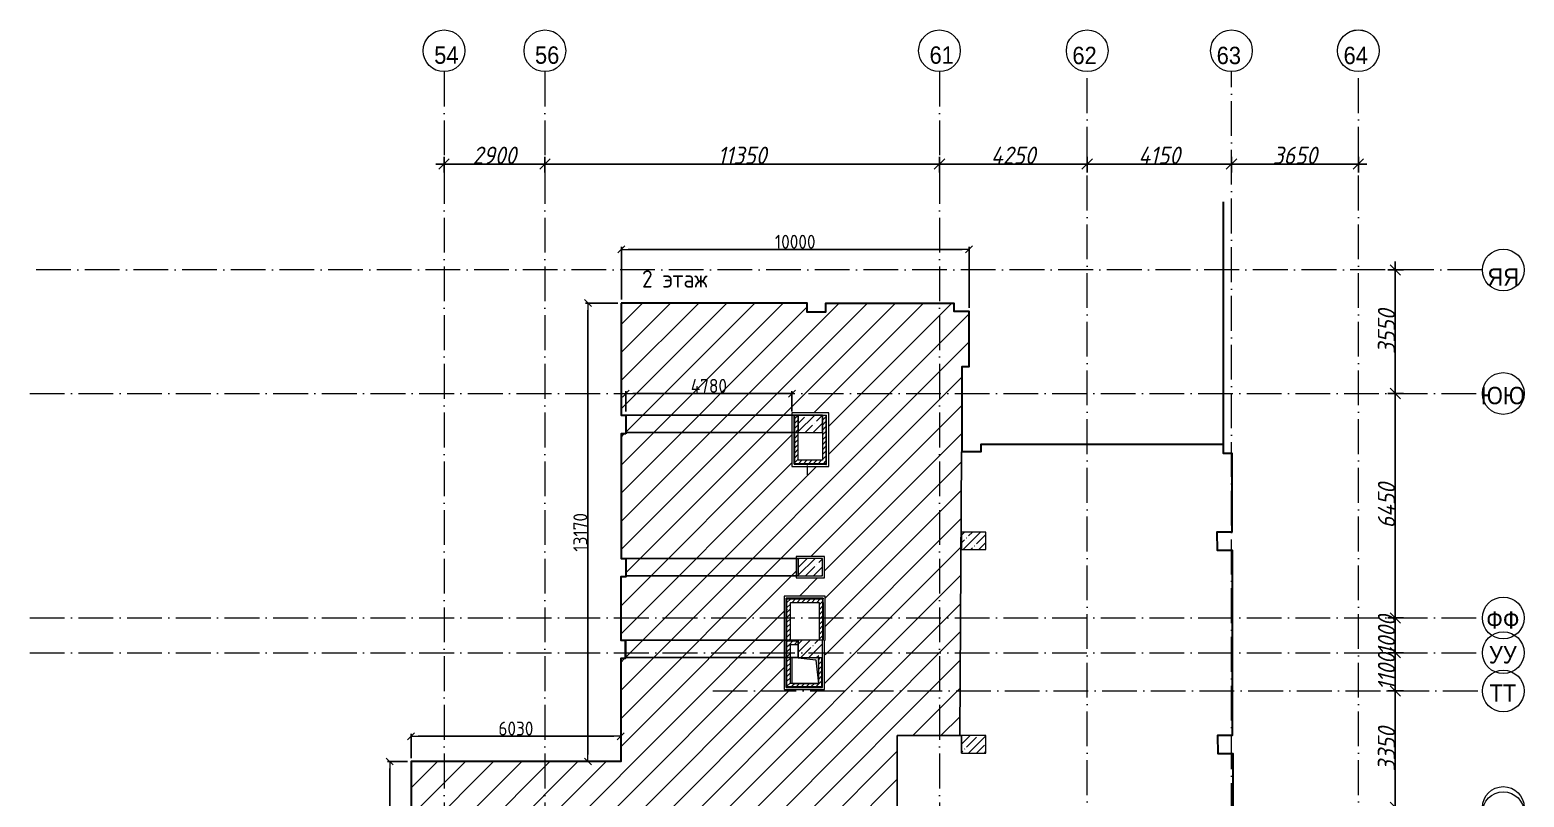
# Model space of a CAD drawing. Header units: millimetres. Extents: x 6277 to 253996, y -115614 to 184496.
# Drawn here: x 6277 to 49259, y 37991 to 60041 of the extents above; entities that cross this region are included whole.
import ezdxf

# ---------------------------------------------------------------- set-up
doc = ezdxf.new("R2010")
doc.units = ezdxf.units.MM
doc.linetypes.add('50_200_ШТРИХ_1Т_ш5_п1_п1_', pattern=[1400, 1000, -200, 0, -200])
for name, color, linetype, lineweight in [('A-ANNO-DIMS', 7, 'Continuous', 9), ('A-WALL', 7, 'Continuous', 5), ('A-WALL-FNSH-1', 7, 'Continuous', 5), ('A-WALL-IDEN', 7, 'Continuous', 9), ('I-WALL', 7, 'Continuous', 5), ('S-COLS', 7, 'Continuous', 9), ('S-COLS-1', 7, 'Continuous', 5), ('Основные линии', 7, 'Continuous', 30), ('Размеры', 7, 'Continuous', 15)]:
    doc.layers.add(name, color=color, linetype=linetype, lineweight=lineweight)
for name, color, linetype, lineweight, true_color in [('I-WALL-15', 7, 'Continuous', 5, 0x787878), ('M-EQPM-1', 7, 'Continuous', 9, 0xaaaaaa), ('M-EQPM-2', 7, 'Continuous', 9, 0xe2e2e2), ('Оси-1', 7, 'Continuous', 20, 0xaaaaaa), ('Оси-2', 7, 'Continuous', 9, 0xaaaaaa), ('Оси-3', 7, '50_200_ШТРИХ_1Т_ш5_п1_п1_', 9, 0xaaaaaa)]:
    doc.layers.add(name, color=color, linetype=linetype, lineweight=lineweight, true_color=true_color)
doc.styles.add('Arial', font='arial.ttf', dxfattribs={"width": 0.9, "height": 500})
doc.styles.add('ISOCPEUR_I_1', font='isocpeui.ttf', dxfattribs={"width": 0.9, "height": 500})
doc.styles.add('СПДС', font='isocpeur.ttf', dxfattribs={"width": 0.9})
doc.dimstyles.new('ISO-2_5_0_9К_БОЛЬШОЙ', dxfattribs={"dimscale": 304.8, "dimtxt": 497.990588, "dimasz": 0.984252, "dimexe": 0.787402, "dimexo": 0, "dimgap": 0, "dimtad": 1, "dimdec": 0, "dimzin": 0, "dimdsep": 46, "dimtxsty": 'ISOCPEUR_I_1', "dimblk1": 'OBLIQUE', "dimblk2": 'OBLIQUE', "dimsah": 1, "dimcen": 0.09, "dimdle": 0.787402, "dimazin": 0, "dimtfac": 1, "dimtdec": 4, "dimtix": 1, "dimtmove": 0, "dimatfit": 3, "dimfxl": 1, "dimtvp": 1, "dimtolj": 1, "dimtzin": 0, "dimarcsym": 2})
doc.dimstyles.new('Больше Размера А3', dxfattribs={"dimtxt": 400, "dimasz": 200, "dimexe": 70, "dimexo": 100, "dimgap": 20, "dimtad": 1, "dimdec": 0, "dimrnd": 10, "dimzin": 0, "dimdsep": 46, "dimtxsty": 'СПДС', "dimblk": 'ARROWHEAD_6', "dimcen": 1, "dimclrd": 256, "dimclre": 256, "dimclrt": 256, "dimazin": 0, "dimtfac": 1, "dimtdec": 0, "dimtmove": 2, "dimatfit": 3, "dimfxl": 1, "dimtolj": 1, "dimtzin": 0, "dimarcsym": 0})
pattern_1 = [(0, (-60172.13, -33330.94), (406.4, 101.6), [6.706, -298.094, 6.706, -298.094, -1625.6]), (0, (-60172.13, -33330.94), (406.4, 101.6), [-609.6, 6.706, -602.894, 6.706, -298.094, -711.2]), (0, (-60172.13, -33330.94), (406.4, 101.6), [-1524, 6.706, -196.494, 6.706, -501.294]), (120, (-60019.73, -33280.14), (-291.18818, 301.15272), [6.706, -298.094, 6.706, -298.094, -1625.6]), (120, (-60019.73, -33280.14), (-291.18818, 301.15272), [-609.6, 6.706, -602.894, 6.706, -298.094, -711.2]), (120, (-60019.73, -33280.14), (-291.18818, 301.15272), [-1524, 6.706, -196.494, 6.706, -501.294]), (240, (-59968.93, -33076.94), (-115.21182, -402.75272), [6.706, -298.094, 6.706, -298.094, -1625.6]), (240, (-59968.93, -33076.94), (-115.21182, -402.75272), [-609.6, 6.706, -602.894, 6.706, -298.094, -711.2]), (240, (-59968.93, -33076.94), (-115.21182, -402.75272), [-1524, 6.706, -196.494, 6.706, -501.294])]
pattern_2 = [(45, (-60172.13, -33330.94), (-70.71068, 70.71068), [])]
pattern_3 = [(0, (-60172.13, -33209.94), (406.4, 101.6), [6.706, -298.094, 6.706, -298.094, -1625.6]), (0, (-60172.13, -33209.94), (406.4, 101.6), [-609.6, 6.706, -602.894, 6.706, -298.094, -711.2]), (0, (-60172.13, -33209.94), (406.4, 101.6), [-1524, 6.706, -196.494, 6.706, -501.294]), (120, (-60019.73, -33159.14), (-291.18818, 301.15272), [6.706, -298.094, 6.706, -298.094, -1625.6]), (120, (-60019.73, -33159.14), (-291.18818, 301.15272), [-609.6, 6.706, -602.894, 6.706, -298.094, -711.2]), (120, (-60019.73, -33159.14), (-291.18818, 301.15272), [-1524, 6.706, -196.494, 6.706, -501.294]), (240, (-59968.93, -32955.94), (-115.21182, -402.75272), [6.706, -298.094, 6.706, -298.094, -1625.6]), (240, (-59968.93, -32955.94), (-115.21182, -402.75272), [-609.6, 6.706, -602.894, 6.706, -298.094, -711.2]), (240, (-59968.93, -32955.94), (-115.21182, -402.75272), [-1524, 6.706, -196.494, 6.706, -501.294])]
pattern_4 = [(45, (-60172.13, -33209.94), (-70.71068, 70.71068), [])]

# ---------------------------------------------------------------- blocks, each defined once
blk = doc.blocks.new('BSC_Колонна _Прямоугольная - 500х700-V306-АИ_План этажа_Стены_2')
at = {"layer": 'S-COLS-1'}
h = blk.add_hatch(dxfattribs=at)
h.set_pattern_fill('FP_175', color=256, style=0, pattern_type=2)
h.set_pattern_definition([(315, (-73481.04, 93600), (228.0985, 228.0985), []), (315, (-73481.04, 93371.9), (228.0985, 228.0985), [403.225, -80.645, 6.706, -73.939])])
h.paths.add_polyline_path([(-250, 350), (-250, -350), (250, -350), (250, 350)])
for p, q in [((250, 350), (-250, 350)), ((-250, 350), (-250, -350)), ((250, -350), (250, 350)), ((-250, -350), (250, -350))]:
    blk.add_line(p, q, dxfattribs=at)
blk = doc.blocks.new('BSC_Колонна _Прямоугольная - 500х700-V309-АИ_План этажа_Стены_2')
at = {"layer": 'S-COLS-1'}
h = blk.add_hatch(dxfattribs=at)
h.set_pattern_fill('FP_178', color=256, style=0, pattern_type=2)
h.set_pattern_definition([(315, (-79331.04, 93600), (228.0985, 228.0985), []), (315, (-79331.04, 93371.9), (228.0985, 228.0985), [403.225, -80.645, 6.706, -73.939])])
h.paths.add_polyline_path([(-250, 350), (-250, -350), (250, -350), (250, 350)])
for p, q in [((250, 350), (-250, 350)), ((-250, 350), (-250, -350)), ((250, -350), (250, 350)), ((-250, -350), (250, -350))]:
    blk.add_line(p, q, dxfattribs=at)
blk = doc.blocks.new('BSC_Колонна _Прямоугольная - 500х700-V362-АИ_План этажа_Стены_2')
at = {"layer": 'S-COLS-1'}
h = blk.add_hatch(dxfattribs=at)
h.set_pattern_fill('FP_221', color=256, style=0, pattern_type=2)
h.set_pattern_definition([(315, (-75580.7, 88900), (228.0985, 228.0985), []), (315, (-75580.7, 88671.9), (228.0985, 228.0985), [403.225, -80.645, 6.706, -73.939])])
h.paths.add_polyline_path([(-250, 350), (-250, -350), (250, -350), (250, 350)])
for p, q in [((250, 350), (-250, 350)), ((250, -350), (250, 350)), ((-250, -230), (-250, -350)), ((-250, -350), (250, -350))]:
    blk.add_line(p, q, dxfattribs=at)
blk = doc.blocks.new('BSC_Колонна _Прямоугольная - 500х700-V363-АИ_План этажа_Стены_2')
at = {"layer": 'S-COLS-1'}
h = blk.add_hatch(dxfattribs=at)
h.set_pattern_fill('FP_222', color=256, style=0, pattern_type=2)
h.set_pattern_definition([(315, (-77930.7, 88900), (228.0985, 228.0985), []), (315, (-77930.7, 88671.9), (228.0985, 228.0985), [403.225, -80.645, 6.706, -73.939])])
h.paths.add_polyline_path([(-250, 350), (-250, -350), (250, -350), (250, 350)])
for p, q in [((250, 350), (-250, 350)), ((-250, 350), (-250, -350)), ((250, -350), (250, 350)), ((-250, -350), (250, -350))]:
    blk.add_line(p, q, dxfattribs=at)
blk = doc.blocks.new('Канал вертикальный прямоугольный - Шахта - значок проема-24087406-АИ_План этажа_Стены_2')
at = {"layer": 'M-EQPM-2'}
blk.add_hatch(color=256, dxfattribs=at).paths.add_polyline_path([(375, 375), (-375, 375), (-375, -375), (-300, 300)])
at = {"layer": 'M-EQPM-1'}
for p, q in [((-375, -375), (-375, 375)), ((-375, 375), (375, 375)), ((-300, 300), (-375, -375)), ((-300, 300), (375, 375)), ((375, 375), (375, -375)), ((375, -375), (-375, -375))]:
    blk.add_line(p, q, dxfattribs=at)
blk = doc.blocks.new('Ось сетки - Круг_Ø6_00__ISO-2_5_0_9K_-17386508-АИ_План этажа_Стены_3')
at = {"layer": 'Оси-1'}
blk.add_circle((0, 0), 3, dxfattribs=at)
blk = doc.blocks.new('_Oblique')
at = {"color": 0, "linetype": 'ByBlock', "lineweight": -2}
blk.add_line((-0.5, -0.5), (0.5, 0.5), dxfattribs=at)
blk = doc.blocks.new('*D36')
at = {"layer": 'A-ANNO-DIMS', "color": 0, "lineweight": -2, "transparency": 16777216}
for p, q in [((45339, 108406), (45791, 108406)), ((45551, 104816), (45551, 108646)), ((45339, 105056), (45791, 105056))]:
    blk.add_line(p, q, dxfattribs=at)
at = {"layer": 'Defpoints', "color": 0, "transparency": 16777216}
for p in [(45339, 108406), (45551, 108406), (45339, 105056)]:
    blk.add_point(p, dxfattribs=at)
at = {"layer": 'A-ANNO-DIMS', "color": 0, "lineweight": -2, "transparency": 16777216, "xscale": 300, "yscale": 300, "zscale": 300}
for p, rotation in [((45551, 108406), 90), ((45551, 105056), 270)]:
    blk.add_blockref('_Oblique', p, dxfattribs=dict(at, rotation=rotation))
at = {"layer": 'A-ANNO-DIMS', "color": 0, "transparency": 16777216, "insert": (45301, 106731), "char_height": 500, "width": 1516.96, "attachment_point": 5, "rotation": 90, "style": 'ISOCPEUR_I_1'}
blk.add_mtext('\\A1;3350', dxfattribs=at)
blk = doc.blocks.new('*D37')
at = {"layer": 'A-ANNO-DIMS', "color": 0, "lineweight": -2, "transparency": 16777216}
for p, q in [((45551, 108166), (45551, 109746)), ((45339, 109506), (45791, 109506)), ((45339, 108406), (45791, 108406))]:
    blk.add_line(p, q, dxfattribs=at)
at = {"layer": 'Defpoints', "color": 0, "transparency": 16777216}
for p in [(45339, 109506), (45551, 109506), (45339, 108406)]:
    blk.add_point(p, dxfattribs=at)
at = {"layer": 'A-ANNO-DIMS', "color": 0, "lineweight": -2, "transparency": 16777216, "xscale": 300, "yscale": 300, "zscale": 300}
for p, rotation in [((45551, 109506), 90), ((45551, 108406), 270)]:
    blk.add_blockref('_Oblique', p, dxfattribs=dict(at, rotation=rotation))
at = {"layer": 'A-ANNO-DIMS', "color": 0, "transparency": 16777216, "insert": (45301, 108956), "char_height": 500, "width": 1287.11, "attachment_point": 5, "rotation": 90, "style": 'ISOCPEUR_I_1'}
blk.add_mtext('\\A1;1100', dxfattribs=at)
blk = doc.blocks.new('*D38')
at = {"layer": 'A-ANNO-DIMS', "color": 0, "lineweight": -2, "transparency": 16777216}
for p, q in [((45339, 110506), (45791, 110506)), ((45551, 110506), (45551, 110806)), ((45551, 109506), (45551, 110506)), ((45339, 109506), (45791, 109506)), ((45551, 109506), (45551, 109206))]:
    blk.add_line(p, q, dxfattribs=at)
at = {"layer": 'Defpoints', "color": 0, "transparency": 16777216}
for p in [(45339, 110506), (45551, 110506), (45339, 109506)]:
    blk.add_point(p, dxfattribs=at)
at = {"layer": 'A-ANNO-DIMS', "color": 0, "lineweight": -2, "transparency": 16777216, "xscale": 300, "yscale": 300, "zscale": 300}
for p, rotation in [((45551, 110506), 270), ((45551, 109506), 90)]:
    blk.add_blockref('_Oblique', p, dxfattribs=dict(at, rotation=rotation))
at = {"layer": 'A-ANNO-DIMS', "color": 0, "transparency": 16777216, "insert": (45301, 110006), "char_height": 500, "width": 1402.04, "attachment_point": 5, "rotation": 90, "style": 'ISOCPEUR_I_1'}
blk.add_mtext('\\A1;1000', dxfattribs=at)
blk = doc.blocks.new('*D39')
at = {"layer": 'A-ANNO-DIMS', "color": 0, "lineweight": -2, "transparency": 16777216}
for p, q in [((45339, 116955), (45791, 116955)), ((45551, 110266), (45551, 117195)), ((45339, 110506), (45791, 110506))]:
    blk.add_line(p, q, dxfattribs=at)
at = {"layer": 'Defpoints', "color": 0, "transparency": 16777216}
for p in [(45339, 116955), (45551, 116955), (45339, 110506)]:
    blk.add_point(p, dxfattribs=at)
at = {"layer": 'A-ANNO-DIMS', "color": 0, "lineweight": -2, "transparency": 16777216, "xscale": 300, "yscale": 300, "zscale": 300}
for p, rotation in [((45551, 116955), 90), ((45551, 110506), 270)]:
    blk.add_blockref('_Oblique', p, dxfattribs=dict(at, rotation=rotation))
at = {"layer": 'A-ANNO-DIMS', "color": 0, "transparency": 16777216, "insert": (45301, 113731), "char_height": 500, "width": 1562.92, "attachment_point": 5, "rotation": 90, "style": 'ISOCPEUR_I_1'}
blk.add_mtext('\\A1;6450', dxfattribs=at)
blk = doc.blocks.new('*D40')
at = {"layer": 'A-ANNO-DIMS', "color": 0, "lineweight": -2, "transparency": 16777216}
for p, q in [((45339, 120506), (45791, 120506)), ((45551, 116715), (45551, 120746)), ((45339, 116955), (45791, 116955))]:
    blk.add_line(p, q, dxfattribs=at)
at = {"layer": 'Defpoints', "color": 0, "transparency": 16777216}
for p in [(45339, 120506), (45551, 120506), (45339, 116955)]:
    blk.add_point(p, dxfattribs=at)
at = {"layer": 'A-ANNO-DIMS', "color": 0, "lineweight": -2, "transparency": 16777216, "xscale": 300, "yscale": 300, "zscale": 300}
for p, rotation in [((45551, 120506), 90), ((45551, 116955), 270)]:
    blk.add_blockref('_Oblique', p, dxfattribs=dict(at, rotation=rotation))
at = {"layer": 'A-ANNO-DIMS', "color": 0, "transparency": 16777216, "insert": (45301, 118731), "char_height": 500, "width": 1516.96, "attachment_point": 5, "rotation": 90, "style": 'ISOCPEUR_I_1'}
blk.add_mtext('\\A1;3550', dxfattribs=at)
blk = doc.blocks.new('*D41')
at = {"layer": 'A-ANNO-DIMS', "color": 0, "lineweight": -2, "transparency": 16777216}
for p, q in [((17951, 123550), (21331, 123550)), ((18191, 123762), (18191, 123310)), ((21091, 123762), (21091, 123310))]:
    blk.add_line(p, q, dxfattribs=at)
at = {"layer": 'Defpoints', "color": 0, "transparency": 16777216}
for p in [(18191, 123762), (21091, 123762), (21091, 123550)]:
    blk.add_point(p, dxfattribs=at)
at = {"layer": 'A-ANNO-DIMS', "color": 0, "lineweight": -2, "transparency": 16777216, "xscale": 300, "yscale": 300, "zscale": 300, "rotation": 180}
blk.add_blockref('_Oblique', (18191, 123550), dxfattribs=at)
at = {"layer": 'A-ANNO-DIMS', "color": 0, "lineweight": -2, "transparency": 16777216, "xscale": 300, "yscale": 300, "zscale": 300}
blk.add_blockref('_Oblique', (21091, 123550), dxfattribs=at)
at = {"layer": 'A-ANNO-DIMS', "color": 0, "transparency": 16777216, "insert": (19641, 123800), "char_height": 500, "width": 1516.96, "attachment_point": 5, "style": 'ISOCPEUR_I_1'}
blk.add_mtext('\\A1;2900', dxfattribs=at)
blk = doc.blocks.new('*D42')
at = {"layer": 'A-ANNO-DIMS', "color": 0, "lineweight": -2, "transparency": 16777216}
for p, q in [((20851, 123550), (32681, 123550)), ((21091, 123762), (21091, 123310)), ((32441, 123762), (32441, 123310))]:
    blk.add_line(p, q, dxfattribs=at)
at = {"layer": 'Defpoints', "color": 0, "transparency": 16777216}
for p in [(21091, 123762), (32441, 123762), (32441, 123550)]:
    blk.add_point(p, dxfattribs=at)
at = {"layer": 'A-ANNO-DIMS', "color": 0, "lineweight": -2, "transparency": 16777216, "xscale": 300, "yscale": 300, "zscale": 300, "rotation": 180}
blk.add_blockref('_Oblique', (21091, 123550), dxfattribs=at)
at = {"layer": 'A-ANNO-DIMS', "color": 0, "lineweight": -2, "transparency": 16777216, "xscale": 300, "yscale": 300, "zscale": 300}
blk.add_blockref('_Oblique', (32441, 123550), dxfattribs=at)
at = {"layer": 'A-ANNO-DIMS', "color": 0, "transparency": 16777216, "insert": (26766, 123800), "char_height": 500, "width": 1666.35, "attachment_point": 5, "style": 'ISOCPEUR_I_1'}
blk.add_mtext('\\A1;11350', dxfattribs=at)
blk = doc.blocks.new('*D43')
at = {"layer": 'A-ANNO-DIMS', "color": 0, "lineweight": -2, "transparency": 16777216}
for p, q in [((32201, 123550), (36931, 123550)), ((32441, 123762), (32441, 123310)), ((36691, 123762), (36691, 123310))]:
    blk.add_line(p, q, dxfattribs=at)
at = {"layer": 'Defpoints', "color": 0, "transparency": 16777216}
for p in [(32441, 123762), (36691, 123762), (36691, 123550)]:
    blk.add_point(p, dxfattribs=at)
at = {"layer": 'A-ANNO-DIMS', "color": 0, "lineweight": -2, "transparency": 16777216, "xscale": 300, "yscale": 300, "zscale": 300, "rotation": 180}
blk.add_blockref('_Oblique', (32441, 123550), dxfattribs=at)
at = {"layer": 'A-ANNO-DIMS', "color": 0, "lineweight": -2, "transparency": 16777216, "xscale": 300, "yscale": 300, "zscale": 300}
blk.add_blockref('_Oblique', (36691, 123550), dxfattribs=at)
at = {"layer": 'A-ANNO-DIMS', "color": 0, "transparency": 16777216, "insert": (34566, 123800), "char_height": 500, "width": 1562.92, "attachment_point": 5, "style": 'ISOCPEUR_I_1'}
blk.add_mtext('\\A1;4250', dxfattribs=at)
blk = doc.blocks.new('*D44')
at = {"layer": 'A-ANNO-DIMS', "color": 0, "lineweight": -2, "transparency": 16777216}
for p, q in [((36451, 123550), (41081, 123550)), ((36691, 123762), (36691, 123310)), ((40841, 123762), (40841, 123310))]:
    blk.add_line(p, q, dxfattribs=at)
at = {"layer": 'Defpoints', "color": 0, "transparency": 16777216}
for p in [(36691, 123762), (40841, 123762), (40841, 123550)]:
    blk.add_point(p, dxfattribs=at)
at = {"layer": 'A-ANNO-DIMS', "color": 0, "lineweight": -2, "transparency": 16777216, "xscale": 300, "yscale": 300, "zscale": 300, "rotation": 180}
blk.add_blockref('_Oblique', (36691, 123550), dxfattribs=at)
at = {"layer": 'A-ANNO-DIMS', "color": 0, "lineweight": -2, "transparency": 16777216, "xscale": 300, "yscale": 300, "zscale": 300}
blk.add_blockref('_Oblique', (40841, 123550), dxfattribs=at)
at = {"layer": 'A-ANNO-DIMS', "color": 0, "transparency": 16777216, "insert": (38766, 123800), "char_height": 500, "width": 1448, "attachment_point": 5, "style": 'ISOCPEUR_I_1'}
blk.add_mtext('\\A1;4150', dxfattribs=at)
blk = doc.blocks.new('*D45')
at = {"layer": 'A-ANNO-DIMS', "color": 0, "lineweight": -2, "transparency": 16777216}
for p, q in [((40601, 123550), (44731, 123550)), ((40841, 123762), (40841, 123310)), ((44491, 123762), (44491, 123310))]:
    blk.add_line(p, q, dxfattribs=at)
at = {"layer": 'Defpoints', "color": 0, "transparency": 16777216}
for p in [(40841, 123762), (44491, 123762), (44491, 123550)]:
    blk.add_point(p, dxfattribs=at)
at = {"layer": 'A-ANNO-DIMS', "color": 0, "lineweight": -2, "transparency": 16777216, "xscale": 300, "yscale": 300, "zscale": 300, "rotation": 180}
blk.add_blockref('_Oblique', (40841, 123550), dxfattribs=at)
at = {"layer": 'A-ANNO-DIMS', "color": 0, "lineweight": -2, "transparency": 16777216, "xscale": 300, "yscale": 300, "zscale": 300}
blk.add_blockref('_Oblique', (44491, 123550), dxfattribs=at)
at = {"layer": 'A-ANNO-DIMS', "color": 0, "transparency": 16777216, "insert": (42666, 123800), "char_height": 500, "width": 1516.96, "attachment_point": 5, "style": 'ISOCPEUR_I_1'}
blk.add_mtext('\\A1;3650', dxfattribs=at)
blk = doc.blocks.new('ARROWHEAD_6')
at = {"color": 0, "linetype": 'Continuous'}
for p, q in [((0, 0), (-1, 0)), ((-0.5, -0.5), (0.5, 0.5))]:
    blk.add_line(p, q, dxfattribs=at)
blk = doc.blocks.new('*D107')
at = {"layer": 'Defpoints', "color": 0, "transparency": 16777216}
for p in [(33294, 53732), (23290, 52188), (33294, 51951)]:
    blk.add_point(p, dxfattribs=at)
at = {"layer": 'Размеры', "lineweight": -2, "transparency": 16777216}
for p, q in [((23290, 52288), (23290, 53802)), ((23490, 53732), (33094, 53732)), ((33294, 52051), (33294, 53802))]:
    blk.add_line(p, q, dxfattribs=at)
at = {"layer": 'Размеры', "lineweight": -2, "transparency": 16777216, "xscale": 200, "yscale": 200, "zscale": 200, "rotation": 180}
blk.add_blockref('ARROWHEAD_6', (23290, 53732), dxfattribs=at)
at = {"layer": 'Размеры', "lineweight": -2, "transparency": 16777216, "xscale": 200, "yscale": 200, "zscale": 200}
blk.add_blockref('ARROWHEAD_6', (33294, 53732), dxfattribs=at)
at = {"layer": 'Размеры', "transparency": 16777216, "insert": (28292, 53952), "char_height": 400, "attachment_point": 5, "style": 'СПДС'}
blk.add_mtext('\\A1;10000', dxfattribs=at)
blk = doc.blocks.new('*D108')
at = {"layer": 'Defpoints', "color": 0, "transparency": 16777216}
for p in [(22330, 52188), (23290, 52188), (23272, 39014)]:
    blk.add_point(p, dxfattribs=at)
at = {"layer": 'Размеры', "lineweight": -2, "transparency": 16777216}
for p, q in [((23190, 52188), (22260, 52188)), ((22330, 39214), (22330, 51988)), ((23172, 39014), (22260, 39014))]:
    blk.add_line(p, q, dxfattribs=at)
at = {"layer": 'Размеры', "lineweight": -2, "transparency": 16777216, "xscale": 200, "yscale": 200, "zscale": 200}
for p, rotation in [((22330, 52188), 90), ((22330, 39014), 270)]:
    blk.add_blockref('ARROWHEAD_6', p, dxfattribs=dict(at, rotation=rotation))
at = {"layer": 'Размеры', "transparency": 16777216, "insert": (22110, 45601), "char_height": 400, "attachment_point": 5, "rotation": 90, "style": 'СПДС'}
blk.add_mtext('\\A1;13170', dxfattribs=at)
blk = doc.blocks.new('*D109')
at = {"layer": 'Defpoints', "color": 0, "transparency": 16777216}
for p in [(23272, 39741), (17243, 39014), (23272, 39014)]:
    blk.add_point(p, dxfattribs=at)
at = {"layer": 'Размеры', "lineweight": -2, "transparency": 16777216}
for p, q in [((17243, 39114), (17243, 39811)), ((17443, 39741), (23072, 39741)), ((23272, 39114), (23272, 39811))]:
    blk.add_line(p, q, dxfattribs=at)
at = {"layer": 'Размеры', "lineweight": -2, "transparency": 16777216, "xscale": 200, "yscale": 200, "zscale": 200, "rotation": 180}
blk.add_blockref('ARROWHEAD_6', (17243, 39741), dxfattribs=at)
at = {"layer": 'Размеры', "lineweight": -2, "transparency": 16777216, "xscale": 200, "yscale": 200, "zscale": 200}
blk.add_blockref('ARROWHEAD_6', (23272, 39741), dxfattribs=at)
at = {"layer": 'Размеры', "transparency": 16777216, "insert": (20257, 39961), "char_height": 400, "attachment_point": 5, "style": 'СПДС'}
blk.add_mtext('\\A1;6030', dxfattribs=at)
blk = doc.blocks.new('*D110')
at = {"layer": 'Defpoints', "color": 0, "transparency": 16777216}
for p in [(16629, 39014), (17243, 39014), (17302, 33734)]:
    blk.add_point(p, dxfattribs=at)
at = {"layer": 'Размеры', "lineweight": -2, "transparency": 16777216}
for p, q in [((17143, 39014), (16559, 39014)), ((16629, 33934), (16629, 38814)), ((17202, 33734), (16559, 33734))]:
    blk.add_line(p, q, dxfattribs=at)
at = {"layer": 'Размеры', "lineweight": -2, "transparency": 16777216, "xscale": 200, "yscale": 200, "zscale": 200}
for p, rotation in [((16629, 39014), 90), ((16629, 33734), 270)]:
    blk.add_blockref('ARROWHEAD_6', p, dxfattribs=dict(at, rotation=rotation))
at = {"layer": 'Размеры', "transparency": 16777216, "insert": (16409, 36374), "char_height": 400, "attachment_point": 5, "rotation": 90, "style": 'СПДС'}
blk.add_mtext('\\A1;5280', dxfattribs=at)
blk = doc.blocks.new('*D124')
at = {"layer": 'Defpoints', "color": 0, "transparency": 16777216}
for p in [(28198, 49590), (23420, 48971), (28198, 48971)]:
    blk.add_point(p, dxfattribs=at)
at = {"layer": 'Размеры', "lineweight": -2, "transparency": 16777216}
for p, q in [((23420, 49071), (23420, 49660)), ((23620, 49590), (27998, 49590)), ((28198, 49071), (28198, 49660))]:
    blk.add_line(p, q, dxfattribs=at)
at = {"layer": 'Размеры', "lineweight": -2, "transparency": 16777216, "xscale": 200, "yscale": 200, "zscale": 200, "rotation": 180}
blk.add_blockref('ARROWHEAD_6', (23420, 49590), dxfattribs=at)
at = {"layer": 'Размеры', "lineweight": -2, "transparency": 16777216, "xscale": 200, "yscale": 200, "zscale": 200}
blk.add_blockref('ARROWHEAD_6', (28198, 49590), dxfattribs=at)
at = {"layer": 'Размеры', "transparency": 16777216, "insert": (25809, 49810), "char_height": 400, "attachment_point": 5, "style": 'СПДС'}
blk.add_mtext('\\A1;4780', dxfattribs=at)
blk = doc.blocks.new('osi')
at = {"layer": 'Оси-3'}
for p, q in [((18190.8, 126205.7), (18190.8, 83013.9)), ((21090.8, 126205.7), (21090.8, 83013.9)), ((32440.8, 126205.7), (32440.8, 83013.9)), ((36690.8, 83013.9), (36690.8, 126205.7)), ((40840.8, 82355.8), (40840.8, 126205.7)), ((44490.8, 83013.9), (44490.8, 126205.7)), ((48058.7, 120505.8), (6276.8, 120505.8)), ((6276.8, 116955.5), (48058.7, 116955.5)), ((6276.8, 110505.8), (48058.7, 110505.8)), ((6276.8, 109505.8), (48058.7, 109505.8)), ((25922, 108405.8), (48058.7, 108405.8))]:
    blk.add_line(p, q, dxfattribs=at)
at = {"layer": 'Оси-1', "xscale": 199.9999999999999, "yscale": 199.9999999999999, "zscale": 199.9999999999999}
for p, rotation in [((18190.8, 126805.7), 180), ((21090.8, 126805.7), 180), ((32440.8, 126805.7), 180), ((48658.7, 120505.8), 89.9999999999998), ((48658.7, 116955.5), 269.9999999999995), ((48658.7, 110505.8), 269.9999999999995), ((48658.7, 109505.8), 269.9999999999995), ((48658.7, 108405.8), 269.9999999999995), ((48658.7, 105055.8), 269.9999999999995), ((48658.7, 104905.8), 89.99999999999982)]:
    blk.add_blockref('Ось сетки - Круг_Ø6_00__ISO-2_5_0_9K_-17386508-АИ_План этажа_Стены_3', p, dxfattribs=dict(at, rotation=rotation))
for p in [(36690.8, 126805.7), (40840.8, 126805.7), (44490.8, 126805.7), (44490.8, 126805.7)]:
    blk.add_blockref('Ось сетки - Круг_Ø6_00__ISO-2_5_0_9K_-17386508-АИ_План этажа_Стены_3', p, dxfattribs=at)
at = {"layer": 'Оси-2', "char_height": 500, "attachment_point": 5, "line_spacing_factor": 0.936439, "style": 'Arial'}
for s, insert, width in [('\\pxqc,t4.572,9.144,13.716,18.288,22.86,27.432,32.004,36.576,41.148,45.72,50.292,54.864,59.436,64.008,68.58,73.152,77.724,82.296,86.868,91.44,96.012,100.584,105.156,109.728,114.3,118.872,123.444,128.016,132.588,137.16,141.732,146.304;{54}', (18255.9, 126678.6), 702), ('\\pxqc,t4.572,9.144,13.716,18.288,22.86,27.432,32.004,36.576,41.148,45.72,50.292,54.864,59.436,64.008,68.58,73.152,77.724,82.296,86.868,91.44,96.012,100.584,105.156,109.728,114.3,118.872,123.444,128.016,132.588,137.16,141.732,146.304;{56}', (21155.9, 126678.6), 702), ('\\pxqc,t4.572,9.144,13.716,18.288,22.86,27.432,32.004,36.576,41.148,45.72,50.292,54.864,59.436,64.008,68.58,73.152,77.724,82.296,86.868,91.44,96.012,100.584,105.156,109.728,114.3,118.872,123.444,128.016,132.588,137.16,141.732,146.304;{61}', (32505.9, 126678.6), 702), ('\\pxqc,t4.572,9.144,13.716,18.288,22.86,27.432,32.004,36.576,41.148,45.72,50.292,54.864,59.436,64.008,68.58,73.152,77.724,82.296,86.868,91.44,96.012,100.584,105.156,109.728,114.3,118.872,123.444,128.016,132.588,137.16,141.732,146.304;{62}', (36614.8, 126668.2), 702), ('\\pxqc,t4.572,9.144,13.716,18.288,22.86,27.432,32.004,36.576,41.148,45.72,50.292,54.864,59.436,64.008,68.58,73.152,77.724,82.296,86.868,91.44,96.012,100.584,105.156,109.728,114.3,118.872,123.444,128.016,132.588,137.16,141.732,146.304;{63}', (40764.8, 126668.2), 702), ('\\pxqc,t4.572,9.144,13.716,18.288,22.86,27.432,32.004,36.576,41.148,45.72,50.292,54.864,59.436,64.008,68.58,73.152,77.724,82.296,86.868,91.44,96.012,100.584,105.156,109.728,114.3,118.872,123.444,128.016,132.588,137.16,141.732,146.304;{64}', (44414.8, 126668.2), 702), ('\\pxqc,t4.572,9.144,13.716,18.288,22.86,27.432,32.004,36.576,41.148,45.72,50.292,54.864,59.436,64.008,68.58,73.152,77.724,82.296,86.868,91.44,96.012,100.584,105.156,109.728,114.3,118.872,123.444,128.016,132.588,137.16,141.732,146.304;{64}', (44414.8, 126668.2), 702), ('\\pxqc,t4.572,9.144,13.716,18.288,22.86,27.432,32.004,36.576,41.148,45.72,50.292,54.864,59.436,64.008,68.58,73.152,77.724,82.296,86.868,91.44,96.012,100.584,105.156,109.728,114.3,118.872,123.444,128.016,132.588,137.16,141.732,146.304;{ЯЯ}', (48658.5, 120302.9), 916.2), ('\\pxqc,t4.572,9.144,13.716,18.288,22.86,27.432,32.004,36.576,41.148,45.72,50.292,54.864,59.436,64.008,68.58,73.152,77.724,82.296,86.868,91.44,96.012,100.584,105.156,109.728,114.3,118.872,123.444,128.016,132.588,137.16,141.732,146.304;{ЮЮ}', (48648.2, 116893.7), 1297.8), ('\\pxqc,t4.572,9.144,13.716,18.288,22.86,27.432,32.004,36.576,41.148,45.72,50.292,54.864,59.436,64.008,68.58,73.152,77.724,82.296,86.868,91.44,96.012,100.584,105.156,109.728,114.3,118.872,123.444,128.016,132.588,137.16,141.732,146.304;{ФФ}', (48647.3, 110444), 964.8), ('\\pxqc,t4.572,9.144,13.716,18.288,22.86,27.432,32.004,36.576,41.148,45.72,50.292,54.864,59.436,64.008,68.58,73.152,77.724,82.296,86.868,91.44,96.012,100.584,105.156,109.728,114.3,118.872,123.444,128.016,132.588,137.16,141.732,146.304;{УУ}', (48647.3, 109444), 822.6), ('\\pxqc,t4.572,9.144,13.716,18.288,22.86,27.432,32.004,36.576,41.148,45.72,50.292,54.864,59.436,64.008,68.58,73.152,77.724,82.296,86.868,91.44,96.012,100.584,105.156,109.728,114.3,118.872,123.444,128.016,132.588,137.16,141.732,146.304;{ТТ}', (48648.2, 108344), 797.4)]:
    blk.add_mtext(s, dxfattribs=dict(at, insert=insert, width=width))
at = {"layer": 'A-ANNO-DIMS'}
for base, p1, p2, override, picture, middle in [((21090.8, 123550.1), (18190.8, 123762.2), (21090.8, 123762.2), {"dimpost": '<>', "dimfxl": 2900}, '*D41', (19640.8, 123800.1)), ((32440.8, 123550.1), (21090.8, 123762.2), (32440.8, 123762.2), {"dimpost": '<>', "dimfxl": 11350}, '*D42', (26765.8, 123800.1)), ((36690.8, 123550.1), (32440.8, 123762.2), (36690.8, 123762.2), {"dimpost": '<>', "dimfxl": 4250}, '*D43', (34565.8, 123800.1)), ((40840.8, 123550.1), (36690.8, 123762.2), (40840.8, 123762.2), {"dimpost": '<>', "dimfxl": 4150}, '*D44', (38765.8, 123800.1)), ((44490.8, 123550.1), (40840.8, 123762.2), (44490.8, 123762.2), {"dimpost": '<>', "dimfxl": 3650}, '*D45', (42665.8, 123800.1))]:
    dim = blk.add_linear_dim(base=base, p1=p1, p2=p2, dimstyle='ISO-2_5_0_9К_БОЛЬШОЙ', override=override, dxfattribs=at)
    dim.commit()
    dim.dimension.update_dxf_attribs({"geometry": picture, "text_midpoint": middle})
for base, p1, p2, override, picture, middle in [((45551.2, 120505.8), (45339.1, 116955.5), (45339.1, 120505.8), {"dimpost": '<>', "dimfxl": 3550.347485}, '*D40', (45301.2, 118730.6)), ((45551.2, 116955.5), (45339.1, 110505.8), (45339.1, 116955.5), {"dimpost": '<>', "dimfxl": 6449.652515}, '*D39', (45301.2, 113730.6)), ((45551.2, 110505.8), (45339.1, 109505.8), (45339.1, 110505.8), {"dimpost": '<>', "dimfxl": 1000}, '*D38', (45301.2, 110005.8)), ((45551.2, 109505.8), (45339.1, 108405.8), (45339.1, 109505.8), {"dimpost": '<>', "dimfxl": 1100}, '*D37', (45301.2, 108955.8)), ((45551.2, 108405.8), (45339.1, 105055.8), (45339.1, 108405.8), {"dimpost": '<>', "dimfxl": 3350}, '*D36', (45301.2, 106730.8))]:
    dim = blk.add_linear_dim(base=base, p1=p1, p2=p2, angle=90, dimstyle='ISO-2_5_0_9К_БОЛЬШОЙ', override=override, dxfattribs=at)
    dim.commit()
    dim.dimension.update_dxf_attribs({"geometry": picture, "text_midpoint": middle})

msp = doc.modelspace()

# ---------------------------------------------------------------- hatches: boundary and pattern name
h = msp.add_hatch()
h.set_pattern_fill('ANSI31', color=3, scale=180)
h.paths.add_polyline_path([(28087.9, 36448.8), (23387.9, 36448.8), (23387.9, 35907.8), (28087.9, 35907.8)])
h.paths.add_polyline_path([(31227.9, 36448.8), (29277.9, 36448.8), (29277.9, 36388.8), (29277.9, 35907.8), (31227.9, 35907.8)])
h.paths.add_polyline_path([(28377.9, 33883.8), (23507.9, 33883.8), (23507.9, 33370.8), (28377.9, 33370.8)], flags=17)
h.paths.add_polyline_path([(22122.9, 33883.8), (18038.8, 33883.8), (18038.8, 33370.8), (22122.9, 33370.8)], flags=17)
h.paths.add_polyline_path([(22567.9, 36448.8), (17242.7, 36448.8), (17242.7, 35907.8), (22567.9, 35907.8)])
h.paths.add_polyline_path([(22122.9, 32490.5), (22122.9, 33370.8), (18038.8, 33370.8), (18038.8, 33148.8), (17301.8, 33148.8), (17301.8, 33733.8), (14357.8, 33733.8), (14357.8, 30940.8), (29130.8, 30940.8), (29130.8, 21414.8), (32535.5, 21414.8), (32535.5, 21814.8), (32923, 21814.8), (32972.5, 30157.8), (31227.9, 30157.8), (31227.9, 35907.8), (29157.9, 35907.8), (29157.9, 35148.8), (28267.9, 35148.8), (28267.9, 35907.8), (28167.9, 35907.8), (28167.9, 35048.8), (31117.9, 35048.8), (31117.9, 35028.8), (31137.9, 35028.8), (31137.9, 34968.8), (28087.9, 34968.8), (28087.9, 35907.8), (23387.9, 35907.8), (23387.9, 35847.5), (22567.9, 35847.5), (22567.9, 35907.8), (17242.7, 35907.8), (17242.7, 33883.8), (18038.8, 33883.8), (22122.9, 33883.8), (22122.9, 33930.5), (23507.9, 33930.5), (23507.9, 33883.8), (28377.9, 33883.8), (28377.9, 33870.8), (29077.9, 33870.8), (29077.9, 33370.8), (28977.9, 33370.8), (28377.9, 33370.8), (23507.9, 33370.8), (23507.9, 32490.5)])
h.paths.add_polyline_path([(29257.9, 35148.8), (29257.9, 35779.1), (29277.9, 35779.1), (31017.9, 35779.1), (31017.9, 35148.8), (29277.9, 35148.8)], flags=16)
h.paths.add_polyline_path([(27974, 42498.8), (23419.8, 42498.8), (23419.8, 41998.8), (27974, 41998.8)], flags=17)
h.paths.add_polyline_path([(28317.9, 44849.8), (23419.8, 44849.8), (23419.8, 44349.8), (28317.9, 44349.8)], flags=17)
h.paths.add_polyline_path([(28197.9, 48970.8), (23419.8, 48970.8), (23419.8, 48470.8), (28197.9, 48470.8)], flags=17)
h.paths.add_polyline_path([(31227.9, 39757.8), (33029.5, 39757.8), (33077.9, 47913.8), (33093.8, 47913.8), (33093.8, 50363.8), (33113.8, 50363.8), (33293.8, 50363.8), (33293.8, 51950.8), (33093.8, 51950.8), (32863.8, 51950.8), (32863.8, 52180.8), (29163.8, 52180.8), (29163.8, 51924.8), (28639.8, 51924.8), (28639.8, 52187.8), (23289.8, 52187.8), (23289.8, 48970.8), (23419.8, 48970.8), (28197.9, 48970.8), (28197.9, 49030.8), (29254.6, 49030.8), (29254.6, 47490.8), (28197.9, 47490.8), (28197.9, 48470.8), (23419.8, 48470.8), (23419.8, 48430.8), (23284.8, 48430.8), (23284.8, 44849.8), (23414.8, 44849.8), (28317.9, 44849.8), (28317.9, 44909.8), (29137.9, 44909.8), (29137.9, 44289.8), (28317.9, 44289.8), (28317.9, 44349.8), (23414.8, 44349.8), (23414.8, 44324.8), (23401.8, 44324.8), (23271.8, 44324.8), (23271.8, 42498.8), (23401.8, 42498.8), (27974, 42498.8), (27974, 43768.4), (29157.9, 43768.4), (29157.9, 42499.8), (29137.9, 41080.1), (27974, 41080.1), (27974, 41998.8), (23401.8, 41998.8), (23401.8, 41973.8), (23271.8, 41973.8), (23271.8, 39013.8), (17242.7, 39013.8), (17242.7, 36448.8), (22567.9, 36448.8), (22567.9, 36467.5), (23387.9, 36467.5), (28087.9, 36456.3), (28087.9, 36508.8), (29337.9, 36508.8), (29337.9, 36448.8), (31227.9, 36448.8)])
at = {"layer": 'I-WALL'}
h = msp.add_hatch(dxfattribs=at)
h.set_pattern_fill('FP_4', color=256, style=0, pattern_type=2)
h.set_pattern_definition(pattern_4)
h.paths.add_polyline_path([(28377.9, 47670.8), (28377.9, 48970.8), (28277.9, 48970.8), (28277.9, 47670.8)])
h = msp.add_hatch(dxfattribs=at)
h.set_pattern_fill('FP_4', color=256, style=0, pattern_type=2)
h.set_pattern_definition(pattern_4)
h.paths.add_polyline_path([(29174.6, 47570.8), (29174.6, 48970.8), (29074.6, 48970.8), (29074.6, 47570.8)])
h = msp.add_hatch(dxfattribs=at)
h.set_pattern_fill('FP_4', color=256, style=0, pattern_type=2)
h.set_pattern_definition(pattern_4)
h.paths.add_polyline_path([(29074.6, 47570.8), (29074.6, 47670.8), (28277.9, 47670.8), (28277.9, 47570.8)])
h = msp.add_hatch(dxfattribs=at)
h.set_pattern_fill('FP_4', color=256, style=0, pattern_type=2)
h.set_pattern_definition(pattern_2)
h.paths.add_polyline_path([(28054, 42499.8), (28154, 42499.8), (28154, 43688.4), (28054, 43688.4), (28054, 42663.9)])
h = msp.add_hatch(dxfattribs=at)
h.set_pattern_fill('FP_4', color=256, style=0, pattern_type=2)
h.set_pattern_definition(pattern_2)
h.paths.add_polyline_path([(28977.9, 43588.4), (29077.9, 43588.4), (29077.9, 43688.4), (28154, 43688.4), (28154, 43588.4)])
h = msp.add_hatch(dxfattribs=at)
h.set_pattern_fill('FP_4', color=256, style=0, pattern_type=2)
h.set_pattern_definition(pattern_2)
h.paths.add_polyline_path([(29077.9, 42499.8), (29077.9, 43588.4), (28977.9, 43588.4), (28977.9, 42499.8)])
h = msp.add_hatch(dxfattribs=at)
h.set_pattern_fill('FP_4', color=256, style=0, pattern_type=2)
h.set_pattern_definition(pattern_2)
h.paths.add_polyline_path([(28377.9, 42379.8), (28377.9, 42479.8), (28054, 42479.8), (28054, 42379.8), (28154, 42379.8)])
h = msp.add_hatch(dxfattribs=at)
h.set_pattern_fill('FP_4', color=256, style=0, pattern_type=2)
h.set_pattern_definition(pattern_2)
h.paths.add_polyline_path([(28054, 41160.1), (28154, 41160.1), (28154, 42379.8), (28054, 42379.8), (28054, 41240)])
h = msp.add_hatch(dxfattribs=at)
h.set_pattern_fill('FP_4', color=256, style=0, pattern_type=2)
h.set_pattern_definition(pattern_2)
h.paths.add_polyline_path([(29057.9, 41260.1), (29057.9, 41999.8), (28957.9, 41999.8), (28957.9, 41260.1)])
h = msp.add_hatch(dxfattribs=at)
h.set_pattern_fill('FP_4', color=256, style=0, pattern_type=2)
h.set_pattern_definition(pattern_2)
h.paths.add_polyline_path([(29057.9, 41160.1), (29057.9, 41260.1), (28957.9, 41260.1), (28956.7, 41260.1), (28154, 41260.1), (28154, 41160.1)])
at = {"layer": 'I-WALL-15'}
h = msp.add_hatch(dxfattribs=at)
h.set_pattern_fill('FP_3', color=256, style=0, pattern_type=2)
h.set_pattern_definition(pattern_3)
h.paths.add_polyline_path([(28277.9, 47570.8), (28277.9, 48970.8), (28257.9, 48970.8), (28257.9, 47570.8)])
h = msp.add_hatch(dxfattribs=at)
h.set_pattern_fill('FP_3', color=256, style=0, pattern_type=2)
h.set_pattern_definition(pattern_3)
h.paths.add_polyline_path([(29194.6, 47550.8), (29194.6, 48970.8), (29174.6, 48970.8), (29174.6, 47550.8)])
h = msp.add_hatch(dxfattribs=at)
h.set_pattern_fill('FP_3', color=256, style=0, pattern_type=2)
h.set_pattern_definition(pattern_3)
h.paths.add_polyline_path([(28257.9, 47550.8), (29174.6, 47550.8), (29174.6, 47570.8), (28257.9, 47570.8)])
h = msp.add_hatch(dxfattribs=at)
h.set_pattern_fill('FP_3', color=256, style=0, pattern_type=2)
h.set_pattern_definition(pattern_1)
h.paths.add_polyline_path([(28054, 42499.8), (28054, 43708.4), (28034, 43708.4), (28034, 42499.8)])
h = msp.add_hatch(dxfattribs=at)
h.set_pattern_fill('FP_3', color=256, style=0, pattern_type=2)
h.set_pattern_definition(pattern_1)
h.paths.add_polyline_path([(29077.9, 43688.4), (29097.9, 43688.4), (29097.9, 43708.4), (28054, 43708.4), (28054, 43688.4), (28154, 43688.4)])
h = msp.add_hatch(dxfattribs=at)
h.set_pattern_fill('FP_3', color=256, style=0, pattern_type=2)
h.set_pattern_definition(pattern_1)
h.paths.add_polyline_path([(29097.9, 42499.8), (29097.9, 43688.4), (29077.9, 43688.4), (29077.9, 42499.8)])
h = msp.add_hatch(dxfattribs=at)
h.set_pattern_fill('FP_3', color=256, style=0, pattern_type=2)
h.set_pattern_definition(pattern_1)
h.paths.add_polyline_path([(28377.9, 42479.8), (28377.9, 42499.8), (28034, 42499.8), (28034, 42479.8), (28054, 42479.8)])
h = msp.add_hatch(dxfattribs=at)
h.set_pattern_fill('FP_3', color=256, style=0, pattern_type=2)
h.set_pattern_definition(pattern_1)
h.paths.add_polyline_path([(28054, 41140.1), (28054, 42479.8), (28034, 42479.8), (28034, 41140.1)])
h = msp.add_hatch(dxfattribs=at)
h.set_pattern_fill('FP_3', color=256, style=0, pattern_type=2)
h.set_pattern_definition(pattern_1)
h.paths.add_polyline_path([(29057.9, 41160.1), (29077.9, 41160.1), (29077.9, 41999.8), (29057.9, 41999.8), (29057.9, 41240)])
h = msp.add_hatch(dxfattribs=at)
h.set_pattern_fill('FP_3', color=256, style=0, pattern_type=2)
h.set_pattern_definition(pattern_1)
h.paths.add_polyline_path([(28054, 41140.1), (29077.9, 41140.1), (29077.9, 41160.1), (28054, 41160.1)])
at = {"layer": 'S-COLS-1'}
h = msp.add_hatch(dxfattribs=at)
h.set_pattern_fill('FP_1', color=256, style=0, pattern_type=2)
h.set_pattern_definition([(45, (-60172.13, -33209.94), (-228.0985, 228.0985), []), (45, (-59944.03, -33209.94), (-228.0985, 228.0985), [403.225, -80.645, 6.706, -73.939])])
h.paths.add_polyline_path([(29077.9, 48470.8), (29077.9, 48970.8), (28377.9, 48970.8), (28377.9, 48470.8)])

# ---------------------------------------------------------------- linework, layer by layer
at = {"lineweight": 30}
for points in [[(40605.8, 55095.8), (40605.8, 48123.8), (40605.8, 47878.8), (40850.8, 47878.8), (40850.8, 45607.8), (40415.8, 45607.8), (40426.4, 45089.1), (40856.4, 45089.1), (40856.4, 39757.8), (40436.4, 39757.8), (40450.5, 39243.8), (40878.5, 39243.8), (40878.5, 36407.8)], [(33093.8, 47913.8), (33093.8, 50363.8), (33113.8, 50363.8), (33293.8, 50363.8), (33293.8, 51950.8), (33093.8, 51950.8), (32863.8, 51950.8), (32863.8, 52180.8), (29163.8, 52180.8), (29163.8, 51924.8), (28639.8, 51924.8), (28639.8, 52187.8), (23289.8, 52187.8)], [(23289.8, 52187.8), (23289.8, 48970.8), (23419.8, 48970.8), (23419.8, 48430.8)], [(23419.8, 48430.8), (23284.8, 48430.8), (23284.8, 44849.8), (23285.8, 44849.8)], [(40605.8, 48123.8), (33633.8, 48123.8), (33633.8, 47913.8), (33093.8, 47913.8), (33093.8, 47913.8)], [(23284.8, 44849.8), (23414.8, 44849.8), (23414.8, 44324.8), (23401.8, 44324.8), (23271.8, 44324.8), (23271.8, 42498.8), (23401.8, 42498.8), (23401.8, 41973.8), (23271.8, 41973.8), (23271.8, 39013.8), (17242.7, 39013.8), (17242.7, 33883.8), (18038.8, 33883.8), (18038.8, 33148.8)]]:
    msp.add_lwpolyline(points, dxfattribs=at)
at = {"color": 3}
for points in [[(23419.8, 48970.8), (28377.9, 48970.8), (28377.9, 48470.8), (23419.8, 48470.8)], [(23419.8, 44849.8), (28377.9, 44849.8), (28377.9, 44349.8), (23419.8, 44349.8)], [(23419.8, 42498.8), (28377.9, 42498.8), (28377.9, 41998.8), (23419.8, 41998.8)]]:
    msp.add_lwpolyline(points, close=True, dxfattribs=at)
for points in [[(33077.9, 47913.8), (33029.5, 39757.8)], [(33077.9, 30677.8), (33077.9, 30157.8), (31227.9, 30157.8), (31227.9, 39757.8), (33077.9, 39757.8), (33077.9, 39257.8)]]:
    msp.add_lwpolyline(points, dxfattribs=at)
at = {"layer": 'A-WALL'}
for p, q in [((28197.9, 49030.8), (28197.9, 47490.8)), ((29254.6, 49030.8), (28197.9, 49030.8)), ((29254.6, 47490.8), (29254.6, 49030.8)), ((28257.9, 47570.8), (28257.9, 48970.8)), ((28257.9, 48970.8), (29194.6, 48970.8)), ((28277.9, 47570.8), (28277.9, 48970.8)), ((29174.6, 48970.8), (29174.6, 47570.8)), ((29194.6, 47550.8), (29194.6, 48970.8)), ((28197.9, 47490.8), (29254.6, 47490.8)), ((29174.6, 47550.8), (28257.9, 47550.8)), ((29174.6, 47570.8), (28277.9, 47570.8)), ((28317.9, 44909.8), (28317.9, 44289.8)), ((29137.9, 44909.8), (28317.9, 44909.8)), ((29137.9, 44289.8), (29137.9, 44909.8)), ((28317.9, 44289.8), (29137.9, 44289.8)), ((29157.9, 43768.4), (27974, 43768.4)), ((27974, 43768.4), (27974, 41080.1)), ((28034, 42499.8), (28034, 43708.4)), ((29097.9, 43708.4), (28054, 43708.4)), ((28054, 43688.4), (29077.9, 43688.4)), ((28054, 42499.8), (28054, 43688.4)), ((29077.9, 43688.4), (29077.9, 42499.8)), ((29097.9, 43708.4), (29097.9, 43688.4)), ((29097.9, 42499.8), (29097.9, 43688.4)), ((29097.9, 43588.4), (29097.9, 42499.8)), ((29157.9, 42499.8), (29157.9, 43768.4)), ((28034, 41140.1), (28034, 42479.8)), ((28054, 41160.1), (28054, 42479.8)), ((28054, 42479.8), (28377.9, 42479.8)), ((29097.9, 42499.8), (29077.9, 42499.8)), ((29137.9, 41080.1), (29137.9, 42499.8)), ((29137.9, 42499.8), (29157.9, 42499.8)), ((29057.9, 41160.1), (29057.9, 41999.8)), ((29077.9, 41140.1), (29077.9, 41999.8)), ((27974, 41080.1), (29137.9, 41080.1)), ((28034, 41140.1), (29077.9, 41140.1)), ((29057.9, 41160.1), (28054, 41160.1))]:
    msp.add_line(p, q, dxfattribs=at)
at = {"layer": 'A-WALL-FNSH-1'}
for p, q in [((28377.9, 47670.8), (28377.9, 48970.8)), ((29074.6, 48970.8), (29074.6, 47670.8)), ((28257.9, 47570.8), (28257.9, 47550.8)), ((29074.6, 47670.8), (28377.9, 47670.8)), ((29174.6, 47550.8), (29194.6, 47550.8)), ((28054, 43708.4), (28034, 43708.4)), ((28154, 43588.4), (28977.9, 43588.4)), ((28154, 42499.8), (28154, 43588.4)), ((28977.9, 43588.4), (28977.9, 42499.8)), ((29097.9, 43688.4), (29097.9, 43708.4)), ((28034, 42499.8), (28034, 42479.8)), ((28034, 42499.8), (28377.9, 42499.8)), ((28154, 41260.1), (28154, 42379.8)), ((28154, 42379.8), (28377.9, 42379.8)), ((29097.9, 42499.8), (29097.9, 42499.8)), ((28956.7, 41260.1), (28154, 41260.1))]:
    msp.add_line(p, q, dxfattribs=at)
at = {"layer": 'A-WALL-IDEN'}
msp.add_line((28639.3, 47520.8), (28639.3, 47254.6), dxfattribs=at)
at = {"layer": 'S-COLS-1'}
for p, q in [((29077.9, 48970.8), (28377.9, 48970.8)), ((28377.9, 48970.8), (28377.9, 48470.8)), ((29077.9, 48470.8), (29077.9, 48970.8)), ((28377.9, 48470.8), (29077.9, 48470.8))]:
    msp.add_line(p, q, dxfattribs=at)

# ---------------------------------------------------------------- block references
msp.add_blockref('osi', (0, -67365.1))
at = {"layer": 'M-EQPM-1', "rotation": 269.9999999999989}
msp.add_blockref('Канал вертикальный прямоугольный - Шахта - значок проема-24087406-АИ_План этажа_Стены_2', (28582.9, 41624.8), dxfattribs=at)
at = {"layer": 'S-COLS', "rotation": 89.9999999999999}
for name, p in [('BSC_Колонна _Прямоугольная - 500х700-V309-АИ_План этажа_Стены_2', (33427.9, 45357.8)), ('BSC_Колонна _Прямоугольная - 500х700-V363-АИ_План этажа_Стены_2', (28727.9, 44599.8)), ('BSC_Колонна _Прямоугольная - 500х700-V362-АИ_План этажа_Стены_2', (28727.9, 42249.8)), ('BSC_Колонна _Прямоугольная - 500х700-V306-АИ_План этажа_Стены_2', (33427.9, 39507.8))]:
    msp.add_blockref(name, p, dxfattribs=at)
at = {"layer": 'Оси-1', "xscale": 199.9999999999999, "yscale": 199.9999999999999, "zscale": 199.9999999999999}
msp.add_blockref('Ось сетки - Круг_Ø6_00__ISO-2_5_0_9K_-17386508-АИ_План этажа_Стены_3', (44490.8, 59440.7), dxfattribs=at)

# ---------------------------------------------------------------- texts
at = {"layer": 'Основные линии', "insert": (23884.4, 53134.9), "char_height": 500, "attachment_point": 1, "style": 'СПДС'}
msp.add_mtext_dynamic_manual_height_columns('2 этаж ', width=2291.008, gutter_width=1622.4, heights=[0], dxfattribs=at)

# ---------------------------------------------------------------- dimensions: what is measured, and where the dimension line sits
at = {"layer": 'Размеры'}
for base, p1, p2, picture, middle in [((33293.8, 53731.6), (23289.8, 52187.8), (33293.8, 51950.8), '*D107', (28291.8, 53951.6)), ((28197.9, 49590.4), (23419.8, 48970.8), (28197.9, 48970.8), '*D124', (25808.8, 49810.4)), ((23271.8, 39741), (17242.7, 39013.8), (23271.8, 39013.8), '*D109', (20257.2, 39961))]:
    dim = msp.add_linear_dim(base=base, p1=p1, p2=p2, dimstyle='Больше Размера А3', dxfattribs=at)
    dim.commit()
    dim.dimension.update_dxf_attribs({"geometry": picture, "text_midpoint": middle})
for base, p1, p2, picture, middle in [((22330.3, 52187.8), (23271.8, 39013.8), (23289.8, 52187.8), '*D108', (22110.3, 45600.8)), ((16628.7, 39013.8), (17301.8, 33733.8), (17242.7, 39013.8), '*D110', (16408.7, 36373.8))]:
    dim = msp.add_linear_dim(base=base, p1=p1, p2=p2, angle=90, dimstyle='Больше Размера А3', dxfattribs=at)
    dim.commit()
    dim.dimension.update_dxf_attribs({"geometry": picture, "text_midpoint": middle})

doc.saveas('drawing.dxf')
